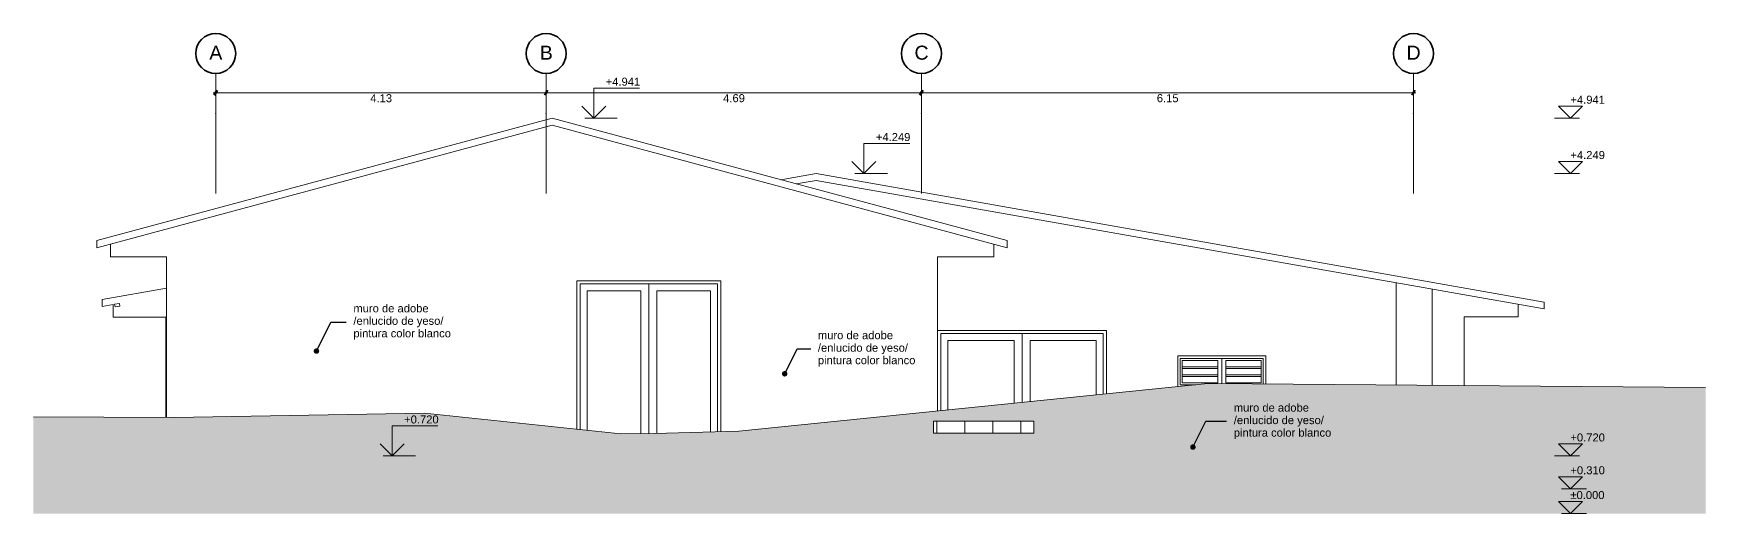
# Model space of a CAD drawing. Header units: metres. Extents: x 48 to 635, y -15 to 39.
# Drawn here: x 543 to 563.9, y -14.62 to -8.62 of the extents above; entities that cross this region are included whole.
import ezdxf

# ---------------------------------------------------------------- set-up
doc = ezdxf.new("R2010")
doc.units = ezdxf.units.M
doc.header["$MEASUREMENT"] = 0
doc.linetypes.add('Wipeout_Contour', pattern=[1, 0, -1])
for name, color, linetype in [('Annotation - Label', 7, 'Continuous'), ('Dimensioning - General', 7, 'Continuous'), ('Interior - Furniture', 7, 'Continuous'), ('Interior - Stair & Railing', 7, 'Continuous'), ('Shell - Roof', 7, 'Continuous'), ('Site & Landscape - Terrain', 7, 'Continuous'), ('Structural - Bearing', 7, 'Continuous'), ('Structural - Grid', 7, 'Continuous'), ('TOPO', 7, 'Continuous')]:
    doc.layers.add(name, color=color, linetype=linetype)
doc.styles.add('GENERATED_STYLE_1', font='')
doc.styles.get('GENERATED_STYLE_1').set_extended_font_data('Arial')
doc.dimstyles.new('GENERATED_STYLE__6', dxfattribs={"dimtxt": 0.18, "dimasz": 0.1368, "dimexe": 0.18, "dimexo": 0.0625, "dimgap": 0.09, "dimtad": 0, "dimtih": 1, "dimtoh": 1, "dimdec": 4, "dimzin": 0, "dimdsep": 46, "dimcen": 0.09, "dimadec": 0, "dimazin": 0, "dimtfac": 1, "dimtdec": 4, "dimtmove": 0, "dimatfit": 3, "dimldrblk": 'ARROWHEAD_11', "dimfxl": 1, "dimtolj": 1, "dimtzin": 0, "dimarcsym": 0})
doc.dimstyles.new('GENERATED_STYLE__7', dxfattribs={"dimtxt": 0.1, "dimasz": 0.0475, "dimexe": 0.18, "dimexo": 0.0625, "dimgap": 0.09, "dimtad": 3, "dimtih": 1, "dimtoh": 1, "dimzin": 0, "dimdsep": 46, "dimtxsty": 'GENERATED_STYLE_1', "dimblk": 'ARROWHEAD_2', "dimblk1": 'ARROWHEAD_2', "dimblk2": 'ARROWHEAD_2', "dimcen": 0.09, "dimclrd": 256, "dimclre": 256, "dimclrt": 5, "dimazin": 0, "dimtfac": 1, "dimtdec": 4, "dimtmove": 0, "dimatfit": 3, "dimfxl": 1, "dimtolj": 1, "dimtzin": 0, "dimarcsym": 0})

# ---------------------------------------------------------------- blocks, each defined once
blk = doc.blocks.new('*D140', base_point=(619.039, -14.621))
at = {"layer": 'Dimensioning - General', "color": 151, "linetype": 'Continuous', "lineweight": 20, "true_color": 0x80c2ff}
for p, q in [((545.246, -9.361), (545.277, -9.361)), ((545.277, -9.408), (545.277, -9.314)), ((545.277, -9.361), (549.407, -9.361)), ((549.407, -9.408), (549.407, -9.314))]:
    blk.add_line(p, q, dxfattribs=at)
at = {"layer": 'Dimensioning - General', "color": 7, "linetype": 'Continuous', "lineweight": 60}
for p, q in [((545.295, -9.33), (545.259, -9.392)), ((549.425, -9.33), (549.389, -9.392))]:
    blk.add_line(p, q, dxfattribs=at)
at = {"layer": 'Dimensioning - General', "color": 5, "lineweight": 25, "insert": (547.209, -9.481), "char_height": 0.1, "attachment_point": 7, "style": 'GENERATED_STYLE_1'}
blk.add_mtext('\\A1;{\\pql;\\fArial|b0|i0|c0|p34;4.13}', dxfattribs=at)
blk = doc.blocks.new('ARROWHEAD_2')
at = {"color": 0, "linetype": 'Continuous', "lineweight": 0}
for p, q in [((0, 0), (-1, 0)), ((-0.38, -0.66), (0.38, 0.66))]:
    blk.add_line(p, q, dxfattribs=at)
blk = doc.blocks.new('*D141', base_point=(619.039, -14.621))
at = {"layer": 'Dimensioning - General', "color": 7, "linetype": 'Continuous', "lineweight": 60}
for p, q in [((549.425, -9.33), (549.389, -9.392)), ((554.115, -9.33), (554.079, -9.392))]:
    blk.add_line(p, q, dxfattribs=at)
at = {"layer": 'Dimensioning - General', "color": 151, "linetype": 'Continuous', "lineweight": 20, "true_color": 0x80c2ff}
for p, q in [((549.407, -9.408), (549.407, -9.314)), ((549.407, -9.361), (554.097, -9.361)), ((554.097, -9.408), (554.097, -9.314))]:
    blk.add_line(p, q, dxfattribs=at)
at = {"layer": 'Dimensioning - General', "color": 5, "lineweight": 25, "insert": (551.619, -9.481), "char_height": 0.1, "attachment_point": 7, "style": 'GENERATED_STYLE_1'}
blk.add_mtext('\\A1;{\\pql;\\fArial|b0|i0|c0|p34;4.69}', dxfattribs=at)
blk = doc.blocks.new('*D142', base_point=(619.039, -14.621))
at = {"layer": 'Dimensioning - General', "color": 7, "linetype": 'Continuous', "lineweight": 60}
for p, q in [((554.115, -9.33), (554.079, -9.392)), ((560.229, -9.392), (560.265, -9.33))]:
    blk.add_line(p, q, dxfattribs=at)
at = {"layer": 'Dimensioning - General', "color": 151, "linetype": 'Continuous', "lineweight": 20, "true_color": 0x80c2ff}
for p, q in [((554.097, -9.408), (554.097, -9.314)), ((554.097, -9.361), (560.247, -9.361)), ((560.247, -9.408), (560.247, -9.314)), ((560.247, -9.361), (560.277, -9.361))]:
    blk.add_line(p, q, dxfattribs=at)
at = {"layer": 'Dimensioning - General', "color": 5, "lineweight": 25, "insert": (557.039, -9.481), "char_height": 0.1, "attachment_point": 7, "style": 'GENERATED_STYLE_1'}
blk.add_mtext('\\A1;{\\pql;\\fArial|b0|i0|c0|p34;6.15}', dxfattribs=at)
blk = doc.blocks.new('ARROWHEAD_11')
at = {"color": 0, "linetype": 'Continuous', "lineweight": 0}
blk.add_line((0, 0), (-1, 0), dxfattribs=at)
at = {"color": 0, "linetype": 'Continuous', "lineweight": 0, "const_width": 0.25, "flags": 128}
blk.add_lwpolyline([(-0.125, 0, 1), (0.125, 0, 1)], format="xyb", close=True, dxfattribs=at)

msp = doc.modelspace()

# ---------------------------------------------------------------- hatches: boundary and pattern name
at = {"layer": 'TOPO', "linetype": 'Continuous', "lineweight": 0, "true_color": 0x353329}
msp.add_hatch(color=250, dxfattribs=at).paths.add_polyline_path([(542.999, -14.621), (563.897, -14.621), (563.897, -13.045), (557.715, -12.996), (557.694, -12.996), (557.682, -12.996), (557.675, -12.995), (551.817, -13.593), (550.759, -13.621), (550.339, -13.624), (547.888, -13.366), (544.756, -13.421), (542.999, -13.412)])

# ---------------------------------------------------------------- linework, layer by layer
at = {"layer": 'Dimensioning - General', "color": 7, "linetype": 'Continuous', "lineweight": 13}
for p, q in [((550.001, -9.68), (550.001, -9.305)), ((550.001, -9.305), (550.573, -9.305)), ((550.001, -9.68), (549.851, -9.53)), ((550.151, -9.53), (550.001, -9.68)), ((562.208, -9.68), (562.058, -9.53)), ((562.058, -9.53), (562.358, -9.53)), ((562.358, -9.53), (562.208, -9.68)), ((553.378, -10.372), (553.378, -9.997)), ((553.378, -9.997), (553.951, -9.997)), ((553.378, -10.372), (553.228, -10.222)), ((553.528, -10.222), (553.378, -10.372)), ((562.208, -10.372), (562.058, -10.222)), ((562.058, -10.222), (562.358, -10.222)), ((562.358, -10.222), (562.208, -10.372)), ((547.482, -13.901), (547.482, -13.526)), ((547.482, -13.526), (548.055, -13.526)), ((547.482, -13.901), (547.332, -13.751)), ((547.632, -13.751), (547.482, -13.901)), ((562.208, -13.901), (562.058, -13.751)), ((562.058, -13.751), (562.358, -13.751)), ((562.358, -13.751), (562.208, -13.901)), ((562.208, -14.311), (562.058, -14.161)), ((562.058, -14.161), (562.358, -14.161)), ((562.358, -14.161), (562.208, -14.311)), ((562.208, -14.621), (562.058, -14.471)), ((562.058, -14.471), (562.358, -14.471)), ((562.358, -14.471), (562.208, -14.621))]:
    msp.add_line(p, q, dxfattribs=at)
at = {"layer": 'Dimensioning - General', "color": 151, "linetype": 'Continuous', "lineweight": 20, "true_color": 0x80c2ff}
for p, q in [((550.001, -9.68), (549.889, -9.68)), ((550.001, -9.68), (550.295, -9.68)), ((562.208, -9.68), (562.008, -9.68)), ((562.208, -9.68), (562.321, -9.68)), ((553.378, -10.372), (553.266, -10.372)), ((553.378, -10.372), (553.672, -10.372)), ((562.208, -10.372), (562.008, -10.372)), ((562.208, -10.372), (562.321, -10.372)), ((547.482, -13.901), (547.37, -13.901)), ((547.482, -13.901), (547.776, -13.901)), ((562.208, -13.901), (562.008, -13.901)), ((562.208, -13.901), (562.321, -13.901)), ((562.208, -14.311), (562.096, -14.311)), ((562.208, -14.311), (562.408, -14.311)), ((562.208, -14.621), (562.096, -14.621)), ((562.208, -14.621), (562.408, -14.621))]:
    msp.add_line(p, q, dxfattribs=at)
at = {"layer": 'Interior - Furniture', "color": 104, "linetype": 'Continuous', "lineweight": 13, "true_color": 0x029e21}
for p, q in [((544.014, -12.004), (544.073, -11.994)), ((544.02, -12.038), (544.014, -12.004)), ((544.02, -12.038), (544.079, -12.028)), ((544.079, -12.028), (544.073, -11.994))]:
    msp.add_line(p, q, dxfattribs=at)
at = {"layer": 'Shell - Roof', "color": 23, "linetype": 'Continuous', "lineweight": 13, "true_color": 0xbf8080}
for p, q in [((543.79, -11.21), (549.48, -9.68)), ((549.48, -9.768), (543.79, -11.298)), ((549.48, -9.68), (555.17, -11.21)), ((555.17, -11.298), (549.48, -9.768)), ((552.34, -10.449), (552.78, -10.372)), ((552.78, -10.372), (561.88, -11.977)), ((552.78, -10.458), (552.533, -10.501)), ((561.88, -12.063), (552.78, -10.458)), ((543.79, -11.21), (543.79, -11.298)), ((555.17, -11.21), (555.17, -11.298)), ((543.86, -11.945), (544.66, -11.804)), ((543.86, -11.945), (543.86, -12.031)), ((543.995, -12.007), (543.86, -12.031)), ((561.88, -11.977), (561.88, -12.063))]:
    msp.add_line(p, q, dxfattribs=at)
at = {"layer": 'Site & Landscape - Terrain', "color": 7, "linetype": 'Continuous', "lineweight": 13}
for p, q in [((543.961, -11.252), (543.961, -11.411)), ((555, -11.252), (555, -11.411)), ((543.961, -11.411), (544.66, -11.411)), ((554.3, -11.411), (555, -11.411)), ((543.995, -12.007), (543.995, -12.166)), ((561.555, -12.006), (561.555, -12.164)), ((543.995, -12.166), (544.66, -12.166)), ((560.88, -12.164), (561.555, -12.164))]:
    msp.add_line(p, q, dxfattribs=at)
at = {"layer": 'Structural - Bearing', "color": 251, "linetype": 'Continuous', "lineweight": 20, "true_color": 0x6a6a6a}
for p, q in [((544.66, -11.411), (544.66, -13.421)), ((554.3, -13.339), (554.3, -11.411)), ((549.79, -13.567), (549.79, -11.711)), ((549.79, -11.711), (551.59, -11.711)), ((551.59, -11.711), (551.59, -13.599)), ((560.03, -11.737), (560.03, -13.014)), ((560.48, -13.018), (560.48, -11.816)), ((544.652, -13.421), (544.652, -12.166)), ((560.88, -12.164), (560.88, -13.021)), ((554.3, -12.331), (556.41, -12.331)), ((556.41, -12.331), (556.41, -13.124)), ((557.3, -13.034), (557.3, -12.651)), ((557.3, -12.651), (558.4, -12.651)), ((558.4, -12.651), (558.4, -13.001))]:
    msp.add_line(p, q, dxfattribs=at)
at = {"layer": 'Structural - Bearing', "color": 30, "linetype": 'Continuous', "lineweight": 18, "true_color": 0xff6600}
for p, q in [((549.83, -13.571), (549.83, -11.751)), ((549.83, -11.751), (551.55, -11.751)), ((549.918, -13.58), (549.918, -11.839)), ((549.918, -11.839), (550.59, -11.839)), ((550.59, -11.839), (550.59, -13.622)), ((550.69, -11.751), (550.69, -13.622)), ((550.79, -11.839), (550.79, -13.62)), ((551.462, -11.839), (550.79, -11.839)), ((551.462, -13.602), (551.462, -11.839)), ((551.55, -11.751), (551.55, -13.6)), ((554.34, -13.335), (554.34, -12.371)), ((554.34, -12.371), (556.37, -12.371)), ((554.428, -13.326), (554.428, -12.459)), ((554.428, -12.459), (555.255, -12.459)), ((555.255, -12.459), (555.255, -13.242)), ((555.355, -12.371), (555.355, -13.232)), ((555.455, -12.459), (555.455, -13.222)), ((556.282, -12.459), (555.455, -12.459)), ((556.282, -13.137), (556.282, -12.459)), ((556.37, -12.371), (556.37, -13.128)), ((557.33, -12.681), (557.33, -13.011)), ((558.37, -12.681), (557.33, -12.681)), ((557.355, -12.706), (557.355, -12.986)), ((557.8, -12.706), (557.355, -12.706)), ((557.8, -12.986), (557.8, -12.706)), ((557.85, -12.681), (557.85, -12.706)), ((557.85, -12.706), (557.85, -12.986)), ((557.9, -12.706), (557.9, -12.986)), ((558.345, -12.706), (557.9, -12.706)), ((558.345, -12.986), (558.345, -12.706)), ((558.37, -13.001), (558.37, -12.681)), ((557.355, -12.786), (557.8, -12.786)), ((557.8, -12.806), (557.355, -12.806)), ((557.355, -12.886), (557.8, -12.886)), ((557.8, -12.906), (557.355, -12.906)), ((557.9, -12.786), (558.345, -12.786)), ((558.345, -12.806), (557.9, -12.806)), ((557.9, -12.886), (558.345, -12.886)), ((558.345, -12.906), (557.9, -12.906)), ((557.33, -13.011), (557.526, -13.011)), ((557.355, -12.986), (557.8, -12.986)), ((557.85, -12.986), (557.85, -12.997)), ((557.9, -12.986), (558.345, -12.986))]:
    msp.add_line(p, q, dxfattribs=at)
at = {"layer": 'Structural - Grid', "color": 104, "linetype": 'Continuous', "lineweight": 13, "true_color": 0x029e21}
for p, q in [((545.277, -9.621), (545.277, -9.121)), ((549.407, -9.621), (549.407, -9.121)), ((554.097, -9.621), (554.097, -9.121)), ((560.247, -9.621), (560.247, -9.121)), ((545.277, -9.621), (545.277, -10.121)), ((549.407, -9.621), (549.407, -10.121)), ((554.097, -9.621), (554.097, -10.121)), ((560.247, -9.621), (560.247, -10.121)), ((545.277, -10.121), (545.277, -10.621)), ((549.407, -10.121), (549.407, -10.621)), ((554.097, -10.121), (554.097, -10.621)), ((560.247, -10.121), (560.247, -10.621))]:
    msp.add_line(p, q, dxfattribs=at)
at = {"layer": 'Structural - Grid', "color": 7, "linetype": 'Continuous', "lineweight": 35}
for centre in [(545.277, -8.871), (549.407, -8.871), (554.097, -8.871), (560.247, -8.871)]:
    msp.add_circle(centre, 0.25, dxfattribs=at)
at = {"layer": 'Structural - Grid', "color": 104, "linetype": 'Continuous', "lineweight": 13, "true_color": 0x029e21}
for p in [(545.277, -9.621), (545.277, -9.621), (549.407, -9.621), (549.407, -9.621), (554.097, -9.621), (554.097, -9.621), (560.247, -9.621), (560.247, -9.621)]:
    msp.add_point(p, dxfattribs=at)
at = {"layer": 'TOPO', "color": 55, "linetype": 'Continuous', "lineweight": 13, "true_color": 0xa2a233, "flags": 128}
msp.add_lwpolyline([(542.999, -13.412), (544.756, -13.421), (547.888, -13.366), (550.339, -13.624), (550.759, -13.621), (551.817, -13.593), (557.675, -12.995), (557.682, -12.996), (557.694, -12.996), (557.715, -12.996), (563.897, -13.045)], dxfattribs=at)

# ---------------------------------------------------------------- texts
at = {"layer": 'Annotation - Label', "color": 5, "linetype": 'Continuous', "lineweight": 25, "char_height": 0.1, "attachment_point": 4, "line_spacing_factor": 0.937018, "style": 'GENERATED_STYLE_1'}
for insert, width in [((546.998, -12.227), 1.44047), ((552.803, -12.563), 1.25422), ((558.001, -13.468), 1.48804)]:
    msp.add_mtext('\\A1;{\\pql;\\fArial|b0|i0|c0|p34;muro de adobe /enlucido de yeso/ pintura color blanco}', dxfattribs=dict(at, insert=insert, width=width))
at = {"layer": 'Dimensioning - General', "color": 5, "lineweight": 25, "char_height": 0.1, "attachment_point": 7, "style": 'GENERATED_STYLE_1'}
for s, insert in [('\\A1;{\\pql;\\fArial|b0|i0|c0|p34;+4.941}', (550.151, -9.275)), ('\\A1;{\\pql;\\fArial|b0|i0|c0|p34;+4.941}', (562.208, -9.5)), ('\\A1;{\\pql;\\fArial|b0|i0|c0|p34;+4.249}', (553.528, -9.967)), ('\\A1;{\\pql;\\fArial|b0|i0|c0|p34;+4.249}', (562.208, -10.192)), ('\\A1;{\\pql;\\fArial|b0|i0|c0|p34;+0.720}', (547.632, -13.496)), ('\\A1;{\\pql;\\fArial|b0|i0|c0|p34;+0.720}', (562.208, -13.721)), ('\\A1;{\\pql;\\fArial|b0|i0|c0|p34;+0.310}', (562.208, -14.131)), ('\\A1;{\\pql;\\fArial|b0|i0|c0|p34;±0.000}', (562.208, -14.441))]:
    msp.add_mtext(s, dxfattribs=dict(at, insert=insert))
at = {"layer": 'Structural - Grid', "color": 7, "lineweight": 13, "char_height": 0.175, "attachment_point": 4, "style": 'GENERATED_STYLE_1'}
for s, insert in [('\\A1;{\\pql;\\pt0;\\fArial|b0|i0|c0|p34;A}', (545.197, -8.861)), ('\\A1;{\\pql;\\pt0;\\fArial|b0|i0|c0|p34;B}', (549.327, -8.861)), ('\\A1;{\\pql;\\pt0;\\fArial|b0|i0|c0|p34;C}', (554.01, -8.862)), ('\\A1;{\\pql;\\pt0;\\fArial|b0|i0|c0|p34;D}', (560.16, -8.861))]:
    msp.add_mtext(s, dxfattribs=dict(at, insert=insert))

# ---------------------------------------------------------------- dimensions: what is measured, and where the dimension line sits
at = {"layer": 'Dimensioning - General', "color": 151, "linetype": 'Continuous', "lineweight": 20, "true_color": 0x80c2ff}
for base, p1, p2, picture, middle in [((549.407, -9.361), (545.277, -9.361), (549.407, -9.361), '*D140', (547.339, -9.431)), ((554.097, -9.361), (549.407, -9.361), (554.097, -9.361), '*D141', (551.749, -9.431)), ((560.247, -9.361), (554.097, -9.361), (560.247, -9.361), '*D142', (557.169, -9.431))]:
    dim = msp.add_linear_dim(base=base, p1=p1, p2=p2, dimstyle='GENERATED_STYLE__7', dxfattribs=at)
    dim.commit()
    dim.dimension.update_dxf_attribs({"geometry": picture, "text_midpoint": middle, "dimtype": 160})

# ---------------------------------------------------------------- leaders
at = {"layer": 'Annotation - Label', "color": 151, "linetype": 'Continuous', "lineweight": 20, "true_color": 0x80c2ff, "annotation_type": 0, "has_hookline": 1, "hookline_direction": 0, "text_width": 1.204}
for points in [[(546.536, -12.59), (546.716, -12.227), (546.908, -12.227)], [(552.388, -12.874), (552.542, -12.563), (552.713, -12.563)], [(557.49, -13.79), (557.65, -13.468), (557.911, -13.468)]]:
    msp.add_leader(points, dimstyle='GENERATED_STYLE__6', dxfattribs=at)

# ---------------------------------------------------------------- next in the draw order: wipeouts: each hides what was drawn before it
at = {"color": 254, "linetype": 'Wipeout_Contour', "lineweight": 0, "ltscale": 2220.1627}
msp.add_wipeout([(554.25, -13.464), (554.25, -13.614), (555.5, -13.614), (555.5, -13.464)], dxfattribs=at).dxf.layer = 'Interior - Stair & Railing'

# ---------------------------------------------------------------- next in the draw order: hatches: boundary and pattern name
at = {"layer": 'Interior - Stair & Railing', "linetype": 'Continuous', "lineweight": 0, "true_color": 0x000000}
h = msp.add_hatch(dxfattribs=at)
h.set_pattern_fill('Grid_20x35_0005', color=18, style=0, pattern_type=2)
h.set_pattern_definition([(90, (619.03877, -14.62055), (-0.35, 0), []), (180, (619.03877, -14.62055), (0, 0.2), [])])
h.paths.add_polyline_path([(554.25, -13.464), (554.25, -13.614), (555.5, -13.614), (555.5, -13.464)])

# ---------------------------------------------------------------- next in the draw order: linework, layer by layer
at = {"layer": 'Interior - Stair & Railing', "color": 171, "linetype": 'Continuous', "lineweight": 13}
for p, q in [((554.25, -13.464), (554.25, -13.614)), ((555.5, -13.464), (554.25, -13.464)), ((555.5, -13.464), (555.5, -13.614)), ((555.5, -13.614), (554.25, -13.614))]:
    msp.add_line(p, q, dxfattribs=at)

doc.saveas('drawing.dxf')
